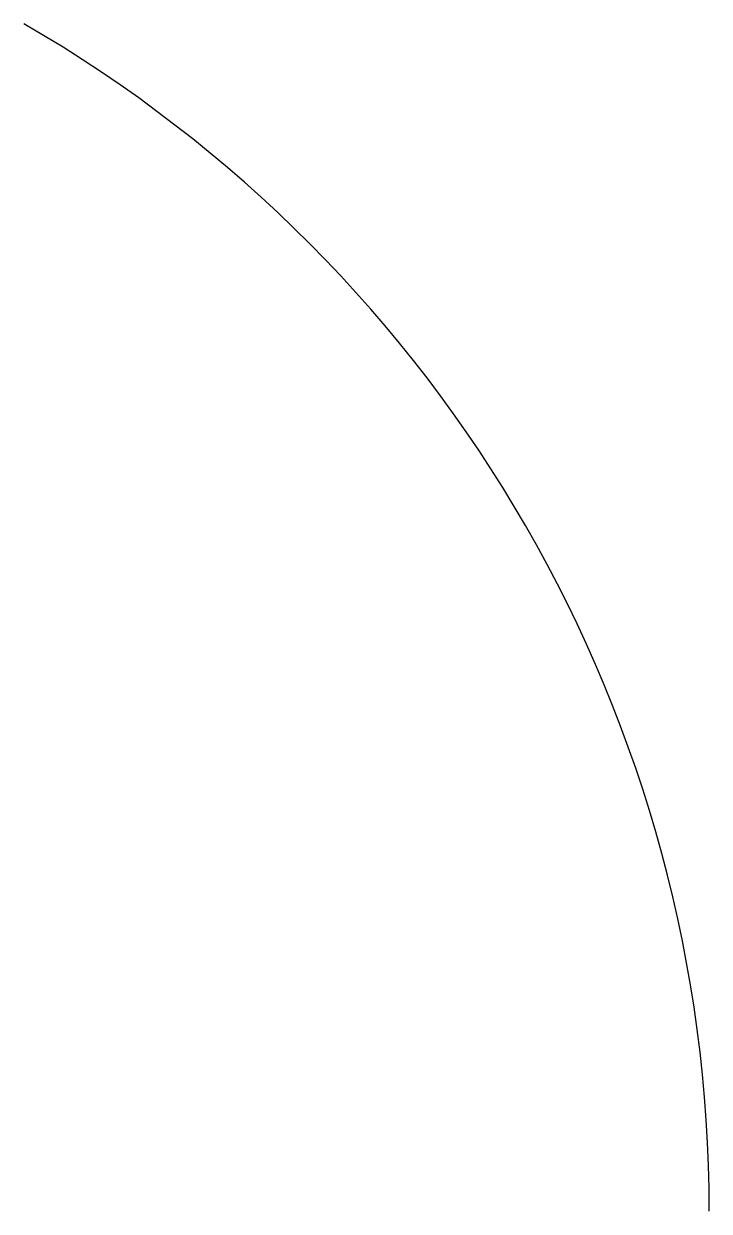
# Model space of a CAD drawing. Extents: x 50 to 100, y 0 to 86.6.
import ezdxf

# ---------------------------------------------------------------- set-up
doc = ezdxf.new("R2010")
doc.units = 0

msp = doc.modelspace()

# ---------------------------------------------------------------- linework, layer by layer
at = {"color": 0}
msp.add_arc((0, 0), 100, 0, 60, dxfattribs=at)

doc.saveas('drawing.dxf')
